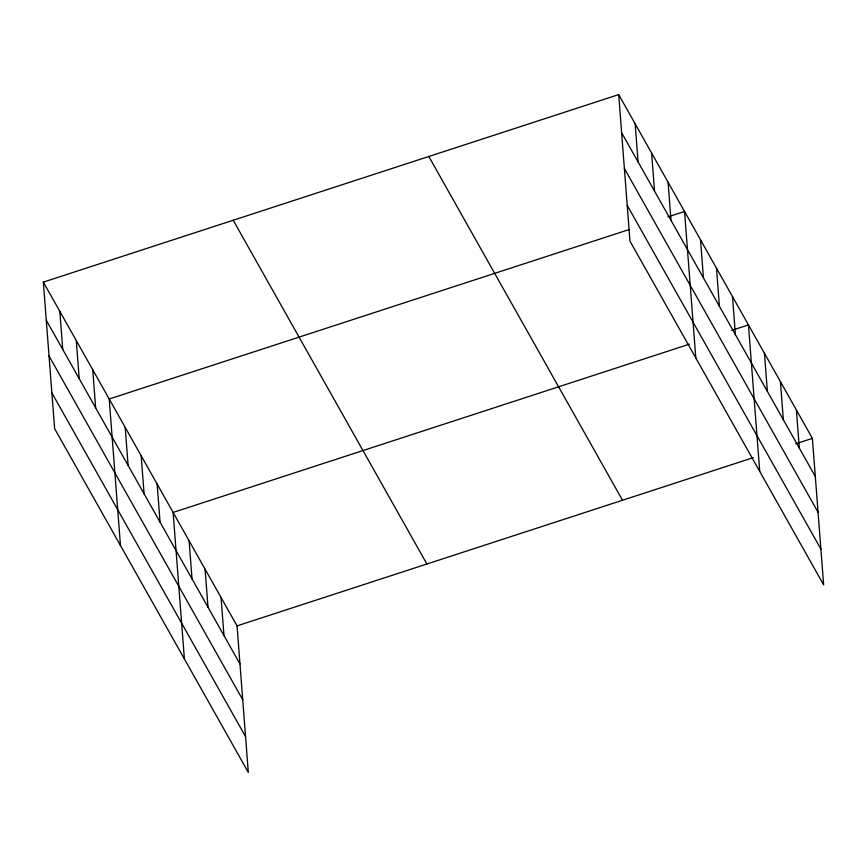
<?xml version="1.0" encoding="UTF-8"?>
<svg xmlns="http://www.w3.org/2000/svg" width="867" height="867" viewBox="0 0 867 867"><rect width="100%" height="100%" fill="white"/><g stroke="black" fill="none" stroke-linecap="round" stroke-linejoin="round"><path stroke-width="1.3" d="M43.35 282.122L237.038 625.887L248.309 772.399L54.621 428.634L43.35 282.122L618.691 94.601L812.379 438.366L823.65 584.878L629.962 241.113L618.691 94.601M629.377 229.462L109.209 399.004L120.48 545.516M667.861 216.913L684.54 211.483L695.811 357.995M689.449 344.156L173.118 512.44L184.4 658.963M731.781 330.36L748.459 324.919L759.73 471.442M237.038 625.887L753.369 457.603M795.7 443.796L812.379 438.366M621.617 132.694L815.305 476.46M624.37 168.469L818.058 512.245M627.209 205.338L820.897 549.104M428.829 156.483L622.517 500.248M233.212 220.24L426.9 564.005M46.276 320.216L239.975 663.981M49.04 356.001L242.727 699.767M51.868 392.859L245.556 736.625M796.394 410.004L799.331 448.098M780.419 381.643L783.345 419.736M764.434 353.281L767.371 391.385M732.474 296.557L735.411 334.662M716.5 268.196L719.426 306.3M700.525 239.834L703.451 277.939M668.078 182.254L671.004 220.359M651.616 153.036L654.542 191.13M635.153 123.818L638.079 161.912M221.063 597.526L223.989 635.63M205.078 569.164L208.015 607.268M189.104 540.802L192.03 578.907M157.144 484.079L160.07 522.183M141.158 455.728L144.095 493.822M125.184 427.366L128.121 465.46M92.736 369.775L95.673 407.88M76.274 340.558L79.211 378.662M59.812 311.34L62.749 349.434"/></g></svg>
